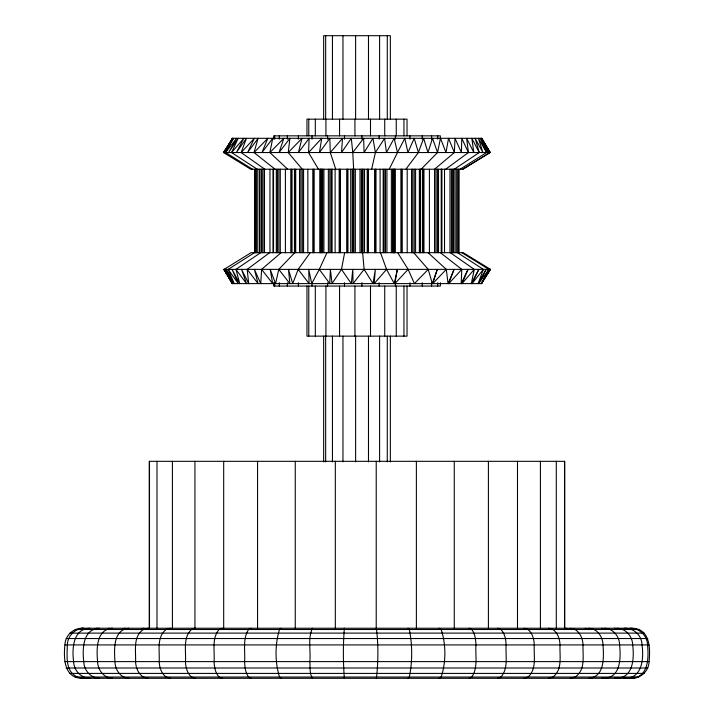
<?xml version="1.0" encoding="UTF-8"?>
<svg xmlns="http://www.w3.org/2000/svg" width="714" height="714" viewBox="0 0 714 714"><rect width="100%" height="100%" fill="white"/><g stroke="black" fill="none" stroke-linecap="round" stroke-linejoin="round"><path stroke-width="1.07" d="M434.558 252.685L434.558 169.227L454.399 152.537L454.961 138.302L461.414 152.537L461.762 138.302L468.438 152.537L445.661 169.227M318.462 169.227L308.564 152.537L309.144 138.302L298.398 152.537L302.022 138.302L288.233 152.537L302.281 169.227L302.334 252.685M440.377 252.685L461.797 269.374L461.164 283.61L468.036 269.374L462.012 283.61L474.274 269.374L450.302 252.685M281.102 252.685L261.61 269.374L260.744 283.61L254.398 269.374L258.066 283.61L247.187 269.374L269.633 252.685M288.233 152.537L289.92 138.302L279.049 152.537L283.869 138.302L269.874 152.537L287.68 169.227M326.994 252.685L319.292 269.374L329.779 283.61L330.386 269.374L332.028 283.61L341.479 269.374L344.648 252.685M81.619 628.231L632.381 628.231C650.07 628.695 650.481 648.517 649.071 661.61C648.892 670.571 641.342 678.121 632.381 678.3L81.619 678.3C63.93 677.836 63.519 658.005 64.929 644.92C65.072 635.317 73.596 627.784 83.092 628.231M269.874 152.537L272.73 138.302L261.949 152.537L267.83 138.302L254.023 152.537L275.068 169.227M421.099 169.227L437.557 152.537L440.476 138.302L445.982 152.537L448.526 138.302L454.399 152.537M474.274 269.374L471.294 283.61L478.826 269.374L472.043 283.61L483.378 269.374L457.549 252.685M294.784 169.227L294.784 252.685L278.772 269.374L275.559 283.61L270.187 269.374L272.677 283.61L261.61 269.374M371.637 169.227L375.394 152.537L384.623 138.302L386.444 152.537L394.146 138.302L397.484 152.537L389.21 169.227M344.362 628.231C343.05 644.804 343.05 661.717 344.362 678.3M254.023 152.537L258.093 138.302L247.588 152.537L254.354 138.302L241.145 152.537L264.823 169.227M376.385 678.3C378.393 661.86 378.393 644.662 376.385 628.231M405.855 169.227L418.404 152.537L423.589 138.302L427.981 152.537L432.505 138.302L437.557 152.537M483.378 269.374L478.121 283.61L486.109 269.374L478.594 283.61L488.84 269.374L461.896 252.685M241.145 152.537L246.455 138.302L236.37 152.537L243.822 138.302L231.586 152.537L257.219 169.227M310.206 252.685L298.184 269.374L292.713 283.61L288.474 269.374L289.857 283.61L278.772 269.374M231.586 152.537L238.173 138.302L228.614 152.537L236.557 138.302L225.642 152.537L252.488 169.227M397.484 152.537L404.793 138.302L407.944 152.537L414.191 138.302L418.404 152.537M230.56 142.095L232.523 138.302L481.807 138.302L490.161 152.537L462.949 169.227L250.766 169.227L223.482 152.537L232.559 138.302L227.07 147.789L232.523 138.302M481.477 283.61L489.679 269.374L481.441 283.61L490.518 269.374L223.839 269.374L232.71 283.61L223.964 269.374L232.193 283.61L481.477 283.61L488.84 269.374M319.292 269.374L311.723 283.61L308.734 269.374L309.082 283.61L298.184 269.374M225.642 152.537L233.496 138.302L224.562 152.537L232.755 138.302L223.482 152.537L490.161 152.537L481.29 138.302L488.367 152.537L480.245 138.302L486.573 152.537L460.093 169.227M483.432 279.817L481.245 283.61L490.518 269.374L463.234 252.685L251.051 252.685L224.089 269.374L232.193 283.61M484.52 277.916L486.163 275.068M353.644 169.227L352.778 152.537L363.649 138.302L364.086 152.537L372.967 138.302L375.394 152.537M362.658 252.685L364.113 269.374L353.055 283.61L352.796 269.374L351.306 283.61L341.479 269.374M312.509 628.231C307.555 638.271 310.983 650.793 309.814 661.61C310.394 667.072 309.242 673.588 312.509 678.3M335.75 169.227L330.287 152.537L342.488 138.302L341.533 152.537L351.306 138.302L352.778 152.537M380.508 252.685L386.551 269.374L374.198 283.61L375.332 269.374L373.02 283.61L364.113 269.374M461.797 269.374L448.776 283.61L454.05 269.374L448.044 283.61L446.304 269.374L428.052 252.685M308.564 152.537L321.746 138.302L319.426 152.537L329.814 138.302L330.287 152.537M397.68 252.685L408.131 269.374L394.842 283.61L397.341 269.374L394.271 283.61L386.551 269.374M408.149 678.3L409.336 677.033C412.469 661.566 412.469 644.956 409.336 629.498L408.149 628.231M446.304 269.374L432.738 283.61L437.271 269.374L432.309 283.61L428.239 269.374L413.683 252.685M428.239 269.374L414.397 283.61L408.131 269.374M281.254 628.231L279.504 629.498C274.881 644.528 274.881 661.994 279.504 677.033L281.254 678.3M254.487 252.685L228.15 269.374L238.226 283.61L232.041 269.374L239.77 283.61L235.932 269.374L260.672 252.685M454.274 169.227L479.264 152.537L475.131 138.302L482.923 152.537L478.398 138.302L486.573 152.537M439.217 678.3L441.127 677.033C446.107 662.521 446.107 644.001 441.127 629.498L439.217 628.231M462.752 169.227L489.911 152.537L486.35 147.2M251.033 628.231L248.57 629.498C242.403 638.95 245.375 651.043 244.607 661.61C244.857 666.93 245.339 672.579 248.57 677.033L251.033 678.3M469.178 678.3L471.776 677.033C478.264 667.706 475.185 655.479 475.97 644.92C475.72 639.566 475.167 633.88 471.776 629.498L469.178 628.231M222.232 628.231L219.109 629.498C211.514 638.307 214.869 651.07 214.066 661.61C214.334 667.072 215.2 672.9 219.109 677.033L222.232 678.3M497.613 678.3L500.88 677.033C508.752 668.358 505.342 655.461 506.137 644.92C505.878 639.423 504.914 633.559 500.88 629.498L497.613 628.231M195.261 628.231L191.513 629.498C182.695 637.656 186.211 651.052 185.462 661.61C185.72 667.233 187.059 673.204 191.513 677.033L195.261 678.3M524.156 678.3L528.03 677.033C537.08 669 533.554 655.479 534.286 644.92C534.027 639.253 532.59 633.264 528.03 629.498L524.156 628.231M170.476 628.231L166.157 629.498C156.33 637.04 159.811 651.007 159.177 661.61C159.436 667.42 161.266 673.463 166.157 677.033L170.476 678.3M548.432 678.3L552.877 677.033C562.891 669.607 559.437 655.532 560.035 644.92C559.785 639.066 557.848 633.015 552.877 629.498L548.432 628.231M148.217 628.231L143.38 629.498C132.724 636.486 136.044 650.927 135.562 661.61C135.821 667.617 138.141 673.677 143.38 677.033L148.217 678.3M141.899 628.739L143.871 628.231M570.129 678.3L575.065 677.033C585.873 670.151 582.597 655.622 583.043 644.92C582.794 638.878 580.366 632.809 575.065 629.498L570.129 628.231M128.779 628.231C112.785 629.882 114.249 650.008 114.945 661.61C115.043 669.5 120.309 677.854 128.779 678.3M122.915 628.739L125.066 628.231M588.934 678.3C605.035 676.765 603.794 656.603 602.991 644.92C602.902 636.942 597.439 628.641 588.934 628.231M112.428 628.231C95.997 629.391 96.461 649.606 97.604 661.61C97.711 669.875 103.78 677.979 112.428 678.3M601.572 678.3L603.464 677.881M107.484 628.65L109.394 628.231M604.606 678.3C621.109 677.229 620.832 656.996 619.609 644.92C619.511 636.585 613.281 628.534 604.606 628.231M99.38 628.231C82.645 629.025 82.271 649.267 83.77 661.61C83.895 670.169 90.598 678.05 99.38 678.3M614.62 678.3L616.61 677.881M95.06 628.65L97.068 628.231M616.932 678.3C633.711 677.559 634.237 657.326 632.684 644.92C632.55 636.308 625.732 628.463 616.932 628.231M89.821 628.231C72.882 628.784 71.873 648.999 73.631 661.61C73.783 670.384 80.941 678.095 89.821 678.3M624.179 678.3L626.24 677.881M625.732 678.3C642.707 677.782 643.823 657.576 642.02 644.92C641.913 635.424 633.648 627.749 624.179 628.231M83.877 628.231C74.934 628.409 67.491 636.004 67.321 644.92C67.143 656.032 64.912 671.579 77.54 677.033M630.123 678.3L635.406 677.238M630.908 678.3C648.571 677.809 648.883 657.96 647.509 644.92C647.357 635.656 639.369 628.061 630.123 628.231M75.238 629.498L638.762 629.498M69.82 633.113L644.18 633.113M66.197 638.53L647.803 638.53M64.929 644.92L649.071 644.92M64.929 661.61L649.071 661.61M66.197 668.001L647.803 668.001M69.82 673.409L644.18 673.409M75.238 677.033L638.762 677.033M77.799 677.238L83.877 678.3M95.06 677.881L97.068 678.3M614.62 628.231L616.61 628.65M107.484 677.881L109.394 678.3M601.572 628.231L603.464 628.65M585.221 628.231L587.336 628.739M565.783 628.231L567.719 628.739M235.932 269.374L246.473 283.61L241.564 269.374L248.695 283.61L247.187 269.374M487.385 148.976L489.911 152.537M223.839 269.374L228.801 276.497M486.43 147.2L490.036 152.537L481.807 138.302M224.089 269.374L233.594 283.61L226.115 269.374L234.21 283.61L228.15 269.374M479.264 152.537L471.82 138.302L473.846 152.537L466.626 138.302L468.438 152.537M564.747 628.231L564.747 461.315L149.253 461.315L149.253 628.231M564.506 461.315L564.506 628.231M556.295 461.315L556.295 628.231M540.418 461.315L540.418 628.231M517.489 461.315L517.489 628.231M488.403 461.315L488.403 628.231M458.968 169.227L458.941 252.685M458.611 169.227L458.611 252.685M457.656 169.227L457.656 252.685M456.308 169.227L456.308 252.685M454.88 169.227L454.952 252.685M454.265 461.315L454.265 628.231M453.461 169.227L453.461 252.685M452.685 169.227L452.685 252.685M451.435 169.227L451.435 252.685M449.981 169.227L449.981 252.685M444.519 169.227L444.519 252.685M441.761 169.227L441.761 252.685M441.618 169.227L441.618 252.685M441.234 169.227L441.234 252.685M440.368 139.185L440.368 135.847L273.632 135.847L273.632 139.185M440.368 282.726L440.368 286.064L273.632 286.064L273.632 282.726M438.512 169.227L438.512 252.685M437.753 135.847L437.753 139.185M437.753 282.726L437.753 286.064M437.396 169.227L437.396 252.685M435.977 169.227L435.977 252.685M431.604 135.847L431.604 139.185M431.604 282.726L431.604 286.064M429.409 169.227L429.409 252.685M423.964 169.227L423.964 252.685M423.313 169.227L423.313 252.685M422.777 169.227L422.777 252.685M422.206 135.847L422.206 139.185M422.206 282.726L422.206 286.064M420.582 169.227L420.582 252.685M420.225 169.227L420.269 252.685M419.35 169.227L419.35 252.685M416.378 461.315L416.378 628.231M415.593 169.227L415.593 252.685M414.236 169.227L414.236 252.685M412.781 169.227L412.781 252.685M411.532 169.227L411.532 252.685M409.943 135.847L409.943 139.185M409.943 282.726L409.943 286.064M407.203 169.227L407.203 252.685M407.034 135.847L407.034 119.158L306.966 119.158L306.966 135.847M407.034 286.064L407.034 336.133L306.966 336.133L306.966 286.064M403.945 119.158L403.945 135.847M403.945 286.064L403.945 336.133M402.187 169.227L402.187 252.685M401.527 169.227L401.527 252.685M400.902 169.227L400.902 252.685M396.261 119.158L396.261 135.847M396.261 286.064L396.261 336.133M395.377 135.847L395.377 139.185M395.377 282.726L395.377 286.064M395.172 169.227L395.172 252.685M394.646 169.227L394.646 252.685M394.306 169.227L394.306 252.685M393.191 169.227L393.191 252.685M392.584 169.227L392.584 252.685M391.361 169.227L391.361 252.685M390.353 119.158L390.353 35.7L323.647 35.7L323.647 119.158M390.353 336.133L390.353 461.878M387.283 35.7L387.283 119.158M387.283 336.133L387.283 461.878M386.926 169.227L386.926 252.685M385.471 169.227L385.471 252.685M384.73 119.158L384.73 135.847M384.73 286.064L384.73 336.133M384.123 169.227L384.123 252.685M383.177 169.227L383.177 252.685M380.089 169.227L380.089 252.685M379.607 35.7L379.607 119.158M379.607 336.133L379.607 461.878M379.134 135.847L379.134 139.185M379.134 282.726L379.134 286.064M376.224 461.315L376.224 628.231M375.992 169.227L375.992 252.685M375.385 169.227L375.385 252.685M374.725 169.227L374.725 252.685M370.495 119.158L370.495 135.847M370.495 286.064L370.495 336.133M368.486 35.7L368.486 119.158M368.486 336.133L368.486 461.878M368.362 169.227L368.362 252.685M367.737 169.227L367.737 252.685M367.237 169.227L367.237 252.685M364.524 169.227L364.524 252.685M363.051 169.227L363.051 252.685M362.507 169.227L362.507 252.685M361.918 135.847L361.918 139.185M361.918 282.726L361.918 286.064M361.418 169.227L361.418 252.685M360.008 169.227L360.008 252.685M355.617 35.7L355.617 119.158M355.617 336.133L355.617 461.878M355.34 169.227L355.34 252.685M354.929 119.158L354.929 135.847M354.929 286.064L354.929 336.133M353.921 169.227L353.921 252.685M352.823 169.227L352.823 252.685M352.261 169.227L352.261 252.685M350.717 169.227L350.717 252.685M347.941 169.227L347.941 252.685M347.441 169.227L347.441 252.685M346.808 169.227L346.808 252.685M344.487 135.847L344.487 139.185M344.487 282.726L344.487 286.064M342.961 35.7L342.961 119.158M342.961 336.133L342.961 461.878M340.435 169.227L340.435 252.685M339.775 169.227L339.775 252.685M339.569 119.158L339.569 135.847M339.569 286.064L339.569 336.133M339.168 169.227L339.168 252.685M335.321 461.315L335.321 628.231M335.116 169.227L335.116 252.685M332.438 35.7L332.438 119.158M332.438 336.133L332.438 461.878M332.09 169.227L332.09 252.685M331.153 169.227L331.153 252.685M329.823 169.227L329.823 252.685M328.36 169.227L328.36 252.685M327.61 135.847L327.61 139.185M327.61 282.726L327.61 286.064M325.923 119.158L325.923 135.847M325.923 286.064L325.923 336.133M325.655 35.7L325.655 119.158M325.655 336.133L325.655 461.878M323.906 169.227L323.906 252.685M323.647 336.133L323.647 461.878M322.674 169.227L322.674 252.685M321.96 169.227L321.916 252.685M321.8 169.227L321.8 252.685M320.773 169.227L320.773 252.685M320.434 169.227L320.434 252.685M319.89 169.227L319.89 252.685M315.311 119.158L315.311 135.847M315.311 286.064L315.311 336.133M314.133 169.227L314.133 252.685M313.5 169.227L313.5 252.685M312.839 169.227L312.839 252.685M312.009 135.847L312.009 139.185M312.009 282.726L312.009 286.064M308.778 119.158L308.778 135.847M308.778 286.064L308.778 336.133M307.85 169.227L307.85 252.685M303.566 169.227L303.566 252.685M300.88 169.227L300.88 252.685M299.514 169.227L299.514 252.685M298.381 135.847L298.381 139.185M298.381 282.726L298.381 286.064M295.721 169.227L295.721 252.685M295.257 461.315L295.257 628.231M294.454 169.227L294.454 252.685M292.026 169.227L292.026 252.685M291.482 169.227L291.482 252.685M290.839 169.227L290.839 252.685M287.314 135.847L287.314 139.185M287.314 282.726L287.314 286.064M285.395 169.227L285.395 252.685M280.272 169.227L280.272 252.685M279.29 135.847L279.29 139.185M279.29 282.726L279.29 286.064M278.862 169.227L278.862 252.685M277.434 169.227L277.434 252.685M276.3 169.227L276.3 252.685M274.658 135.847L274.658 139.185M274.658 282.726L274.658 286.064M273.524 169.227L273.524 252.685M272.989 169.227L272.989 252.685M269.954 169.227L269.954 252.685M264.492 169.227L264.492 252.685M263.038 169.227L263.038 252.685M261.779 169.227L261.779 252.685M260.985 169.227L260.985 252.685M259.414 169.227L259.512 252.685M257.763 169.227L257.763 252.685M257.567 461.315L257.567 628.231M256.406 169.227L256.406 252.685M255.442 169.227L255.442 252.685M223.687 461.315L223.687 628.231M194.94 461.315L194.94 628.231M172.422 461.315L172.422 628.231M156.991 461.315L156.991 628.231M149.494 461.315L149.494 628.231M393.423 252.685L393.423 169.227L393.325 252.685M255.059 252.685L255.059 169.227L255.032 252.685"/></g></svg>
